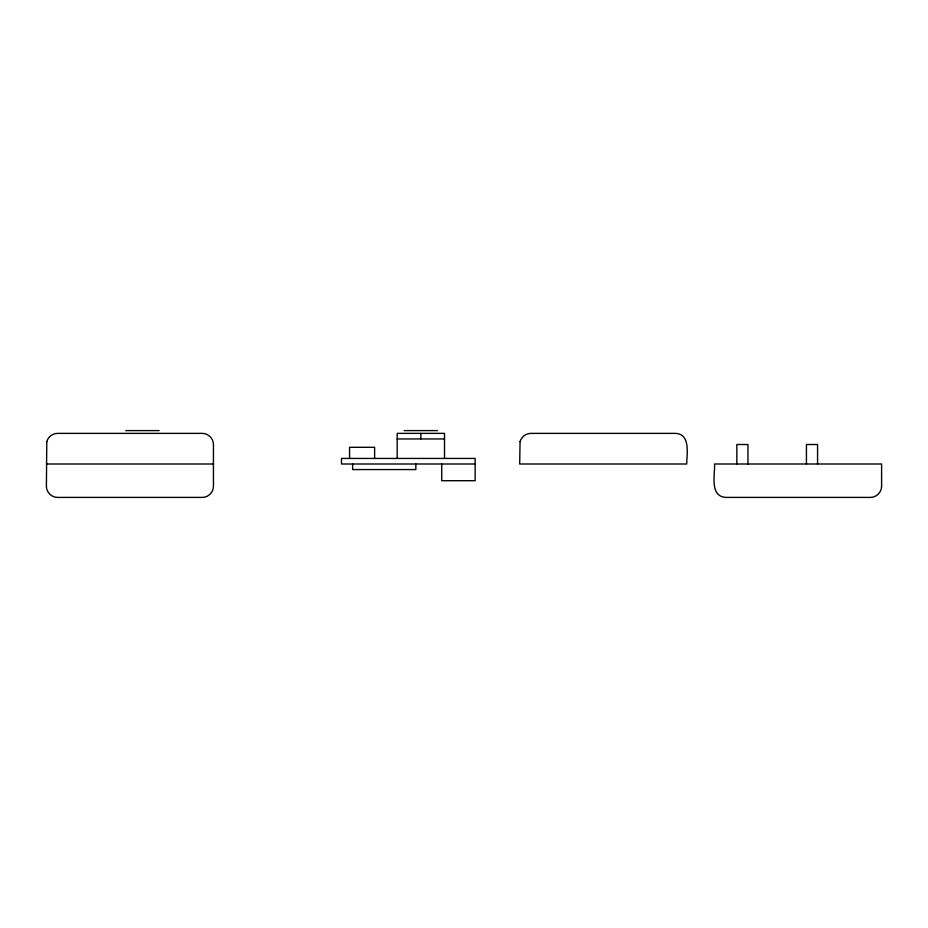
<?xml version="1.0" encoding="UTF-8"?>
<svg xmlns="http://www.w3.org/2000/svg" width="928" height="928" viewBox="0 0 928 928"><rect width="100%" height="100%" fill="white"/><g stroke="black" fill="none" stroke-linecap="round" stroke-linejoin="round"><path stroke-width="1.39" d="M125.744 430.592L159.152 430.592M404.144 430.592L437.552 430.592M397.184 438.944L444.512 438.944M46.4 464L213.44 464M475.136 464L341.504 464L341.504 458.432L475.136 458.432L475.136 480.704L441.728 480.704L441.728 464M817.568 464L817.568 444.512L806.432 444.512L806.432 464M747.968 464L747.968 444.512L736.832 444.512L736.832 464M444.512 458.432L444.512 433.376L397.184 433.376L397.184 458.432M420.848 433.376L420.848 438.944M415.848 464L415.848 469.568L352.64 469.568L352.64 464M374.622 458.432L374.622 447.296L349.566 447.296L349.566 458.432M46.783 441.635L46.4 486.272C46.365 492.234 51.574 497.443 57.536 497.408L202.304 497.408C208.266 497.443 213.475 492.234 213.44 486.272L213.44 444.512C213.475 438.55 208.266 433.341 202.304 433.376L57.536 433.376C52.618 433.399 48.082 436.879 46.783 441.635M520.063 441.635L519.68 464L686.72 464C686.801 454.21 690.792 434.2 675.584 433.376L530.816 433.376C525.898 433.399 521.362 436.879 520.063 441.635M881.6 486.272C881.635 492.234 876.426 497.443 870.464 497.408L725.696 497.408C709.34 496.213 715.163 474.278 714.56 464L881.6 464L881.6 486.272"/></g></svg>
